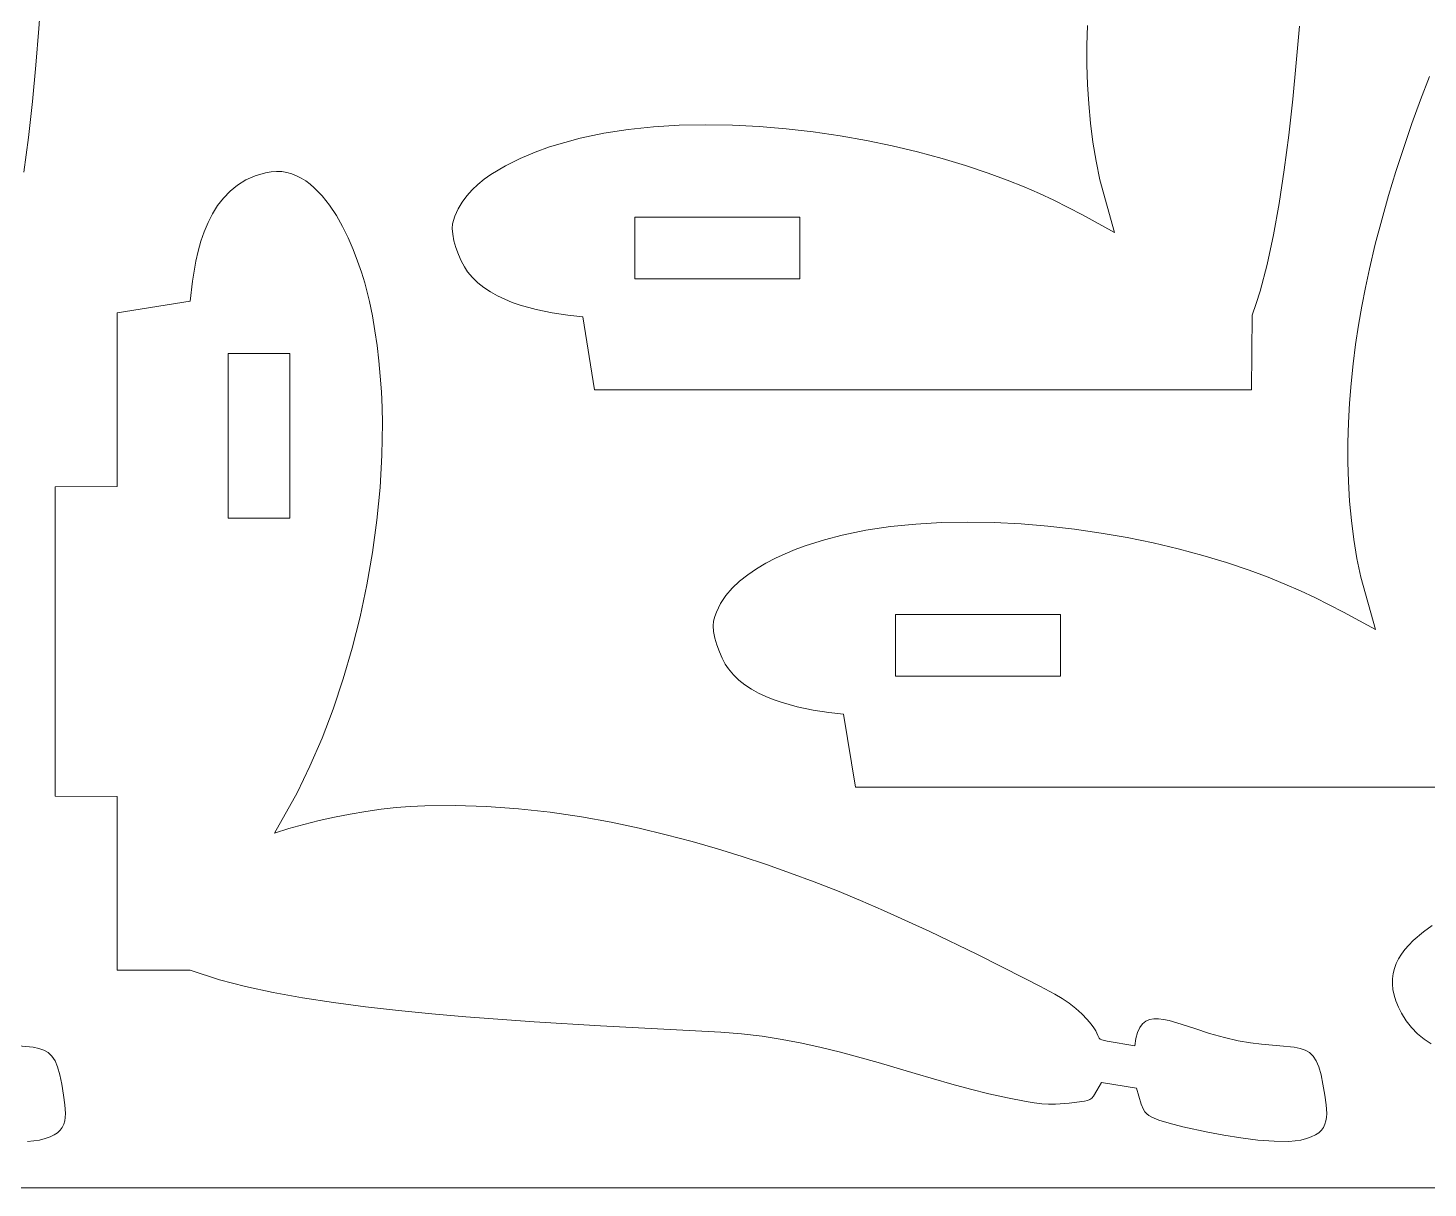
# Model space of a CAD drawing. Header units: centimetres. Extents: x -43.9 to 43.9, y -33.6 to 33.6.
# Drawn here: x 16.09 to 22.96, y -33.57 to -27.88 of the extents above; entities that cross this region are included whole.
import ezdxf

# ---------------------------------------------------------------- set-up
doc = ezdxf.new("R2010")
doc.units = ezdxf.units.CM
doc.header["$MEASUREMENT"] = 0
doc.layers.add('Camada 1', color=7, linetype='Continuous')

msp = doc.modelspace()

# ---------------------------------------------------------------- linework, layer by layer
at = {"layer": 'Camada 1', "color": 3, "lineweight": 9}
for points in [[(16.14511, -27.88301), (16.14511, -27.88301), (16.15841, -27.70414), (16.15841, -27.70414)], [(21.28789, -27.86852), (21.28789, -27.86852), (21.2852, -27.96503), (21.2852, -27.96503)], [(22.31189, -28.05188), (22.31189, -28.05188), (22.32705, -27.87213), (22.32705, -27.87213)], [(16.12994, -28.0628), (16.12994, -28.0628), (16.14511, -27.88301), (16.14511, -27.88301)], [(21.2852, -27.96503), (21.2852, -27.96503), (21.28517, -28.06141), (21.28517, -28.06141)], [(16.11268, -28.24156), (16.11268, -28.24156), (16.12994, -28.0628), (16.12994, -28.0628)], [(21.28517, -28.06141), (21.28517, -28.06141), (21.28797, -28.15744), (21.28797, -28.15744)], [(22.29464, -28.2306), (22.29464, -28.2306), (22.31189, -28.05188), (22.31189, -28.05188)], [(22.96586, -28.11863), (22.96586, -28.11863), (22.92153, -28.23408), (22.92153, -28.23408)], [(21.28797, -28.15744), (21.28797, -28.15744), (21.2937, -28.25294), (21.2937, -28.25294)], [(16.09312, -28.41734), (16.09312, -28.41734), (16.11268, -28.24156), (16.11268, -28.24156)], [(21.2937, -28.25294), (21.2937, -28.25294), (21.30249, -28.34771), (21.30249, -28.34771)], [(22.27506, -28.40636), (22.27506, -28.40636), (22.29464, -28.2306), (22.29464, -28.2306)], [(22.92153, -28.23408), (22.92153, -28.23408), (22.87914, -28.35022), (22.87914, -28.35022)], [(19.28554, -28.35792), (19.28554, -28.35792), (19.15863, -28.36555), (19.15863, -28.36555)], [(19.41491, -28.35538), (19.41491, -28.35538), (19.28554, -28.35792), (19.28554, -28.35792)], [(19.54605, -28.35765), (19.54605, -28.35765), (19.41491, -28.35538), (19.41491, -28.35538)], [(19.67824, -28.36452), (19.67824, -28.36452), (19.54605, -28.35765), (19.54605, -28.35765)], [(21.30249, -28.34771), (21.30249, -28.34771), (21.31445, -28.44158), (21.31445, -28.44158)], [(22.87914, -28.35022), (22.87914, -28.35022), (22.83876, -28.46707), (22.83876, -28.46707)], [(16.07101, -28.58818), (16.07101, -28.58818), (16.09312, -28.41734), (16.09312, -28.41734)], [(18.79971, -28.4213), (18.79971, -28.4213), (18.6488, -28.46453), (18.6488, -28.46453)], [(18.91503, -28.39699), (18.91503, -28.39699), (18.79971, -28.4213), (18.79971, -28.4213)], [(19.03489, -28.3785), (19.03489, -28.3785), (18.91503, -28.39699), (18.91503, -28.39699)], [(19.15863, -28.36555), (19.15863, -28.36555), (19.03489, -28.3785), (19.03489, -28.3785)], [(19.8108, -28.37571), (19.8108, -28.37571), (19.67824, -28.36452), (19.67824, -28.36452)], [(19.94302, -28.39102), (19.94302, -28.39102), (19.8108, -28.37571), (19.8108, -28.37571)], [(20.0742, -28.41016), (20.0742, -28.41016), (19.94302, -28.39102), (19.94302, -28.39102)], [(20.20365, -28.43294), (20.20365, -28.43294), (20.0742, -28.41016), (20.0742, -28.41016)], [(22.25295, -28.57717), (22.25295, -28.57717), (22.27506, -28.40636), (22.27506, -28.40636)], [(18.57906, -28.49074), (18.57906, -28.49074), (18.50594, -28.5215), (18.50594, -28.5215)], [(18.6488, -28.46453), (18.6488, -28.46453), (18.57906, -28.49074), (18.57906, -28.49074)], [(20.33066, -28.45907), (20.33066, -28.45907), (20.20365, -28.43294), (20.20365, -28.43294)], [(20.45453, -28.48833), (20.45453, -28.48833), (20.33066, -28.45907), (20.33066, -28.45907)], [(20.57456, -28.52046), (20.57456, -28.52046), (20.45453, -28.48833), (20.45453, -28.48833)], [(21.31445, -28.44158), (21.31445, -28.44158), (21.32973, -28.53434), (21.32973, -28.53434)], [(22.83876, -28.46707), (22.83876, -28.46707), (22.80052, -28.58465), (22.80052, -28.58465)], [(18.4326, -28.55752), (18.4326, -28.55752), (18.39684, -28.57773), (18.39684, -28.57773)], [(18.50594, -28.5215), (18.50594, -28.5215), (18.4326, -28.55752), (18.4326, -28.55752)], [(20.69005, -28.55525), (20.69005, -28.55525), (20.57456, -28.52046), (20.57456, -28.52046)], [(20.80031, -28.59242), (20.80031, -28.59242), (20.69005, -28.55525), (20.69005, -28.55525)], [(21.32973, -28.53434), (21.32973, -28.53434), (21.34843, -28.6258), (21.34843, -28.6258)], [(17.16035, -28.62648), (17.16035, -28.62648), (17.1192, -28.65173), (17.1192, -28.65173)], [(17.20621, -28.60605), (17.20621, -28.60605), (17.16035, -28.62648), (17.16035, -28.62648)], [(17.25707, -28.59087), (17.25707, -28.59087), (17.20621, -28.60605), (17.20621, -28.60605)], [(17.28415, -28.58608), (17.28415, -28.58608), (17.25707, -28.59087), (17.25707, -28.59087)], [(17.31051, -28.5844), (17.31051, -28.5844), (17.28415, -28.58608), (17.28415, -28.58608)], [(17.33616, -28.58566), (17.33616, -28.58566), (17.31051, -28.5844), (17.31051, -28.5844)], [(17.36108, -28.58971), (17.36108, -28.58971), (17.33616, -28.58566), (17.33616, -28.58566)], [(17.38528, -28.59641), (17.38528, -28.59641), (17.36108, -28.58971), (17.36108, -28.58971)], [(17.40877, -28.6056), (17.40877, -28.6056), (17.38528, -28.59641), (17.38528, -28.59641)], [(17.43154, -28.61713), (17.43154, -28.61713), (17.40877, -28.6056), (17.40877, -28.6056)], [(17.45359, -28.63084), (17.45359, -28.63084), (17.43154, -28.61713), (17.43154, -28.61713)], [(17.47491, -28.64658), (17.47491, -28.64658), (17.45359, -28.63084), (17.45359, -28.63084)], [(18.32914, -28.62298), (18.32914, -28.62298), (18.298, -28.6482), (18.298, -28.6482)], [(18.36222, -28.59952), (18.36222, -28.59952), (18.32914, -28.62298), (18.32914, -28.62298)], [(18.39684, -28.57773), (18.39684, -28.57773), (18.36222, -28.59952), (18.36222, -28.59952)], [(20.89355, -28.62685), (20.89355, -28.62685), (20.80031, -28.59242), (20.80031, -28.59242)], [(20.97652, -28.65992), (20.97652, -28.65992), (20.89355, -28.62685), (20.89355, -28.62685)], [(21.34843, -28.6258), (21.34843, -28.6258), (21.42032, -28.88358), (21.42032, -28.88358)], [(22.22807, -28.74109), (22.22807, -28.74109), (22.25295, -28.57717), (22.25295, -28.57717)], [(22.80052, -28.58465), (22.80052, -28.58465), (22.7645, -28.70295), (22.7645, -28.70295)], [(17.08248, -28.68136), (17.08248, -28.68136), (17.04994, -28.71493), (17.04994, -28.71493)], [(17.1192, -28.65173), (17.1192, -28.65173), (17.08248, -28.68136), (17.08248, -28.68136)], [(17.49551, -28.66422), (17.49551, -28.66422), (17.47491, -28.64658), (17.47491, -28.64658)], [(17.53457, -28.70452), (17.53457, -28.70452), (17.49551, -28.66422), (17.49551, -28.66422)], [(18.26918, -28.67526), (18.26918, -28.67526), (18.24309, -28.70425), (18.24309, -28.70425)], [(18.298, -28.6482), (18.298, -28.6482), (18.26918, -28.67526), (18.26918, -28.67526)], [(21.0521, -28.69259), (21.0521, -28.69259), (20.97652, -28.65992), (20.97652, -28.65992)], [(21.12317, -28.72582), (21.12317, -28.72582), (21.0521, -28.69259), (21.0521, -28.69259)], [(17.02127, -28.75203), (17.02127, -28.75203), (16.99622, -28.7922), (16.99622, -28.7922)], [(17.04994, -28.71493), (17.04994, -28.71493), (17.02127, -28.75203), (17.02127, -28.75203)], [(17.57073, -28.75055), (17.57073, -28.75055), (17.53457, -28.70452), (17.53457, -28.70452)], [(17.60401, -28.80109), (17.60401, -28.80109), (17.57073, -28.75055), (17.57073, -28.75055)], [(18.2007, -28.76841), (18.2007, -28.76841), (18.18519, -28.80374), (18.18519, -28.80374)], [(18.22014, -28.73527), (18.22014, -28.73527), (18.2007, -28.76841), (18.2007, -28.76841)], [(18.24309, -28.70425), (18.24309, -28.70425), (18.22014, -28.73527), (18.22014, -28.73527)], [(21.26337, -28.79782), (21.26337, -28.79782), (21.12317, -28.72582), (21.12317, -28.72582)], [(22.20019, -28.89618), (22.20019, -28.89618), (22.22807, -28.74109), (22.22807, -28.74109)], [(22.7645, -28.70295), (22.7645, -28.70295), (22.73081, -28.822), (22.73081, -28.822)], [(16.97449, -28.83502), (16.97449, -28.83502), (16.95582, -28.88005), (16.95582, -28.88005)], [(16.99622, -28.7922), (16.99622, -28.7922), (16.97449, -28.83502), (16.97449, -28.83502)], [(17.63441, -28.85493), (17.63441, -28.85493), (17.60401, -28.80109), (17.60401, -28.80109)], [(18.18519, -28.80374), (18.18519, -28.80374), (18.174, -28.84137), (18.174, -28.84137)], [(21.42032, -28.88358), (21.42032, -28.88358), (21.26337, -28.79782), (21.26337, -28.79782)], [(22.73081, -28.822), (22.73081, -28.822), (22.69953, -28.9418), (22.69953, -28.9418)], [(16.95582, -28.88005), (16.95582, -28.88005), (16.93992, -28.92685), (16.93992, -28.92685)], [(17.66193, -28.91084), (17.66193, -28.91084), (17.63441, -28.85493), (17.63441, -28.85493)], [(18.174, -28.84137), (18.174, -28.84137), (18.17193, -28.86447), (18.17193, -28.86447)], [(18.17193, -28.86447), (18.17193, -28.86447), (18.17443, -28.89274), (18.17443, -28.89274)], [(18.17443, -28.89274), (18.17443, -28.89274), (18.18081, -28.92449), (18.18081, -28.92449)], [(22.16909, -29.04047), (22.16909, -29.04047), (22.20019, -28.89618), (22.20019, -28.89618)], [(16.92652, -28.975), (16.92652, -28.975), (16.91535, -29.02405), (16.91535, -29.02405)], [(16.93992, -28.92685), (16.93992, -28.92685), (16.92652, -28.975), (16.92652, -28.975)], [(17.68656, -28.96763), (17.68656, -28.96763), (17.66193, -28.91084), (17.66193, -28.91084)], [(17.70831, -29.02407), (17.70831, -29.02407), (17.68656, -28.96763), (17.68656, -28.96763)], [(18.18081, -28.92449), (18.18081, -28.92449), (18.19039, -28.95803), (18.19039, -28.95803)], [(18.19039, -28.95803), (18.19039, -28.95803), (18.20249, -28.99166), (18.20249, -28.99166)], [(22.69953, -28.9418), (22.69953, -28.9418), (22.6708, -29.06234), (22.6708, -29.06234)], [(16.91535, -29.02405), (16.91535, -29.02405), (16.89857, -29.12316), (16.89857, -29.12316)], [(17.72716, -29.07897), (17.72716, -29.07897), (17.70831, -29.02407), (17.70831, -29.02407)], [(18.20249, -28.99166), (18.20249, -28.99166), (18.21644, -29.0237), (18.21644, -29.0237)], [(18.21644, -29.0237), (18.21644, -29.0237), (18.23155, -29.05247), (18.23155, -29.05247)], [(22.13453, -29.17203), (22.13453, -29.17203), (22.16909, -29.04047), (22.16909, -29.04047)], [(17.74313, -29.1311), (17.74313, -29.1311), (17.72716, -29.07897), (17.72716, -29.07897)], [(18.23155, -29.05247), (18.23155, -29.05247), (18.24714, -29.07627), (18.24714, -29.07627)], [(18.24714, -29.07627), (18.24714, -29.07627), (18.27107, -29.10467), (18.27107, -29.10467)], [(18.27107, -29.10467), (18.27107, -29.10467), (18.29801, -29.13055), (18.29801, -29.13055)], [(22.6708, -29.06234), (22.6708, -29.06234), (22.65116, -29.15315), (22.65116, -29.15315)], [(16.89857, -29.12316), (16.89857, -29.12316), (16.88735, -29.22071), (16.88735, -29.22071)], [(17.7664, -29.22223), (17.7664, -29.22223), (17.74313, -29.1311), (17.74313, -29.1311)], [(18.29801, -29.13055), (18.29801, -29.13055), (18.32764, -29.15406), (18.32764, -29.15406)], [(18.32764, -29.15406), (18.32764, -29.15406), (18.35964, -29.17529), (18.35964, -29.17529)], [(18.35964, -29.17529), (18.35964, -29.17529), (18.39369, -29.19437), (18.39369, -29.19437)], [(22.1159, -29.23241), (22.1159, -29.23241), (22.13453, -29.17203), (22.13453, -29.17203)], [(22.65116, -29.15315), (22.65116, -29.15315), (22.63319, -29.24534), (22.63319, -29.24534)], [(16.88735, -29.22071), (16.88735, -29.22071), (16.52844, -29.27761), (16.52844, -29.27761)], [(17.78082, -29.29326), (17.78082, -29.29326), (17.7664, -29.22223), (17.7664, -29.22223)], [(18.39369, -29.19437), (18.39369, -29.19437), (18.42946, -29.21143), (18.42946, -29.21143)], [(18.42946, -29.21143), (18.42946, -29.21143), (18.46665, -29.22659), (18.46665, -29.22659)], [(18.46665, -29.22659), (18.46665, -29.22659), (18.50492, -29.23995), (18.50492, -29.23995)], [(18.50492, -29.23995), (18.50492, -29.23995), (18.58346, -29.26185), (18.58346, -29.26185)], [(22.09631, -29.28887), (22.09631, -29.28887), (22.1159, -29.23241), (22.1159, -29.23241)], [(22.63319, -29.24534), (22.63319, -29.24534), (22.61704, -29.33872), (22.61704, -29.33872)], [(16.52844, -29.27761), (16.52844, -29.27761), (16.52841, -30.12931), (16.52841, -30.12931)], [(17.79332, -29.36553), (17.79332, -29.36553), (17.78082, -29.29326), (17.78082, -29.29326)], [(18.58346, -29.26185), (18.58346, -29.26185), (18.66253, -29.27808), (18.66253, -29.27808)], [(18.66253, -29.27808), (18.66253, -29.27808), (18.73957, -29.28962), (18.73957, -29.28962)], [(18.73957, -29.28962), (18.73957, -29.28962), (18.81203, -29.29745), (18.81203, -29.29745)], [(18.81203, -29.29745), (18.81203, -29.29745), (18.87042, -29.65631), (18.87042, -29.65631)], [(22.09306, -29.65631), (22.09306, -29.65631), (22.09631, -29.28887), (22.09631, -29.28887)], [(17.80391, -29.43894), (17.80391, -29.43894), (17.79332, -29.36553), (17.79332, -29.36553)], [(22.61704, -29.33872), (22.61704, -29.33872), (22.60282, -29.43311), (22.60282, -29.43311)], [(17.81263, -29.51339), (17.81263, -29.51339), (17.80391, -29.43894), (17.80391, -29.43894)], [(22.60282, -29.43311), (22.60282, -29.43311), (22.59065, -29.5283), (22.59065, -29.5283)], [(17.8195, -29.58879), (17.8195, -29.58879), (17.81263, -29.51339), (17.81263, -29.51339)], [(17.82456, -29.66504), (17.82456, -29.66504), (17.8195, -29.58879), (17.8195, -29.58879)], [(22.59065, -29.5283), (22.59065, -29.5283), (22.58067, -29.62411), (22.58067, -29.62411)], [(18.87042, -29.65631), (18.87042, -29.65631), (22.09306, -29.65631), (22.09306, -29.65631)], [(22.58067, -29.62411), (22.58067, -29.62411), (22.57298, -29.72035), (22.57298, -29.72035)], [(17.82783, -29.74205), (17.82783, -29.74205), (17.82456, -29.66504), (17.82456, -29.66504)], [(22.57298, -29.72035), (22.57298, -29.72035), (22.56773, -29.81683), (22.56773, -29.81683)], [(17.82934, -29.81972), (17.82934, -29.81972), (17.82783, -29.74205), (17.82783, -29.74205)], [(17.82719, -29.97664), (17.82719, -29.97664), (17.82934, -29.81972), (17.82934, -29.81972)], [(22.56773, -29.81683), (22.56773, -29.81683), (22.56504, -29.91335), (22.56504, -29.91335)], [(22.56504, -29.91335), (22.56504, -29.91335), (22.56503, -30.00971), (22.56503, -30.00971)], [(17.81835, -30.13506), (17.81835, -30.13506), (17.82719, -29.97664), (17.82719, -29.97664)], [(22.56503, -30.00971), (22.56503, -30.00971), (22.56783, -30.10575), (22.56783, -30.10575)], [(16.52841, -30.12931), (16.52841, -30.12931), (16.22498, -30.13147), (16.22498, -30.13147)], [(16.22498, -30.13147), (16.22498, -30.13147), (16.22538, -31.6487), (16.22538, -31.6487)], [(17.80302, -30.2942), (17.80302, -30.2942), (17.81835, -30.13506), (17.81835, -30.13506)], [(22.56783, -30.10575), (22.56783, -30.10575), (22.57355, -30.20124), (22.57355, -30.20124)], [(22.57355, -30.20124), (22.57355, -30.20124), (22.58233, -30.29603), (22.58233, -30.29603)], [(17.78144, -30.45327), (17.78144, -30.45327), (17.80302, -30.2942), (17.80302, -30.2942)], [(20.2012, -30.34469), (20.2012, -30.34469), (20.08482, -30.36834), (20.08482, -30.36834)], [(20.32161, -30.32665), (20.32161, -30.32665), (20.2012, -30.34469), (20.2012, -30.34469)], [(20.4454, -30.314), (20.4454, -30.314), (20.32161, -30.32665), (20.32161, -30.32665)], [(20.57197, -30.30652), (20.57197, -30.30652), (20.4454, -30.314), (20.4454, -30.314)], [(20.70068, -30.304), (20.70068, -30.304), (20.57197, -30.30652), (20.57197, -30.30652)], [(20.83093, -30.30621), (20.83093, -30.30621), (20.70068, -30.304), (20.70068, -30.304)], [(20.96206, -30.31295), (20.96206, -30.31295), (20.83093, -30.30621), (20.83093, -30.30621)], [(21.09349, -30.32398), (21.09349, -30.32398), (20.96206, -30.31295), (20.96206, -30.31295)], [(21.22457, -30.33909), (21.22457, -30.33909), (21.09349, -30.32398), (21.09349, -30.32398)], [(21.35467, -30.35806), (21.35467, -30.35806), (21.22457, -30.33909), (21.22457, -30.33909)], [(22.58233, -30.29603), (22.58233, -30.29603), (22.5943, -30.38988), (22.5943, -30.38988)], [(19.99857, -30.39074), (19.99857, -30.39074), (19.90381, -30.42093), (19.90381, -30.42093)], [(20.08482, -30.36834), (20.08482, -30.36834), (19.99857, -30.39074), (19.99857, -30.39074)], [(21.4832, -30.38068), (21.4832, -30.38068), (21.35467, -30.35806), (21.35467, -30.35806)], [(21.60951, -30.40672), (21.60951, -30.40672), (21.4832, -30.38068), (21.4832, -30.38068)], [(21.73298, -30.43596), (21.73298, -30.43596), (21.60951, -30.40672), (21.60951, -30.40672)], [(22.5943, -30.38988), (22.5943, -30.38988), (22.60958, -30.48264), (22.60958, -30.48264)], [(17.75385, -30.61153), (17.75385, -30.61153), (17.78144, -30.45327), (17.78144, -30.45327)], [(19.75735, -30.48174), (19.75735, -30.48174), (19.71004, -30.50637), (19.71004, -30.50637)], [(19.80587, -30.45932), (19.80587, -30.45932), (19.75735, -30.48174), (19.75735, -30.48174)], [(19.85491, -30.43907), (19.85491, -30.43907), (19.80587, -30.45932), (19.80587, -30.45932)], [(19.90381, -30.42093), (19.90381, -30.42093), (19.85491, -30.43907), (19.85491, -30.43907)], [(21.85299, -30.4682), (21.85299, -30.4682), (21.73298, -30.43596), (21.73298, -30.43596)], [(21.96892, -30.50318), (21.96892, -30.50318), (21.85299, -30.4682), (21.85299, -30.4682)], [(22.60958, -30.48264), (22.60958, -30.48264), (22.62829, -30.57411), (22.62829, -30.57411)], [(19.66457, -30.53328), (19.66457, -30.53328), (19.62161, -30.56249), (19.62161, -30.56249)], [(19.71004, -30.50637), (19.71004, -30.50637), (19.66457, -30.53328), (19.66457, -30.53328)], [(22.08015, -30.54073), (22.08015, -30.54073), (21.96892, -30.50318), (21.96892, -30.50318)], [(22.17341, -30.57515), (22.17341, -30.57515), (22.08015, -30.54073), (22.08015, -30.54073)], [(17.72046, -30.76821), (17.72046, -30.76821), (17.75385, -30.61153), (17.75385, -30.61153)], [(19.58184, -30.5941), (19.58184, -30.5941), (19.54592, -30.62813), (19.54592, -30.62813)], [(19.62161, -30.56249), (19.62161, -30.56249), (19.58184, -30.5941), (19.58184, -30.5941)], [(22.25637, -30.60822), (22.25637, -30.60822), (22.17341, -30.57515), (22.17341, -30.57515)], [(22.33194, -30.6409), (22.33194, -30.6409), (22.25637, -30.60822), (22.25637, -30.60822)], [(22.62829, -30.57411), (22.62829, -30.57411), (22.70018, -30.83188), (22.70018, -30.83188)], [(19.51449, -30.66465), (19.51449, -30.66465), (19.48822, -30.70372), (19.48822, -30.70372)], [(19.54592, -30.62813), (19.54592, -30.62813), (19.51449, -30.66465), (19.51449, -30.66465)], [(22.40301, -30.67414), (22.40301, -30.67414), (22.33194, -30.6409), (22.33194, -30.6409)], [(22.54322, -30.74612), (22.54322, -30.74612), (22.40301, -30.67414), (22.40301, -30.67414)], [(19.46779, -30.74537), (19.46779, -30.74537), (19.45997, -30.7672), (19.45997, -30.7672)], [(19.48822, -30.70372), (19.48822, -30.70372), (19.46779, -30.74537), (19.46779, -30.74537)], [(22.70018, -30.83188), (22.70018, -30.83188), (22.54322, -30.74612), (22.54322, -30.74612)], [(17.68148, -30.92253), (17.68148, -30.92253), (17.72046, -30.76821), (17.72046, -30.76821)], [(19.45386, -30.78968), (19.45386, -30.78968), (19.45179, -30.81279), (19.45179, -30.81279)], [(19.45179, -30.81279), (19.45179, -30.81279), (19.45429, -30.84106), (19.45429, -30.84106)], [(19.45997, -30.7672), (19.45997, -30.7672), (19.45386, -30.78968), (19.45386, -30.78968)], [(19.45429, -30.84106), (19.45429, -30.84106), (19.46066, -30.87281), (19.46066, -30.87281)], [(19.46066, -30.87281), (19.46066, -30.87281), (19.47026, -30.90634), (19.47026, -30.90634)], [(17.63718, -31.07372), (17.63718, -31.07372), (17.68148, -30.92253), (17.68148, -30.92253)], [(19.47026, -30.90634), (19.47026, -30.90634), (19.48236, -30.93997), (19.48236, -30.93997)], [(19.48236, -30.93997), (19.48236, -30.93997), (19.4963, -30.97201), (19.4963, -30.97201)], [(19.4963, -30.97201), (19.4963, -30.97201), (19.51141, -31.00077), (19.51141, -31.00077)], [(19.51141, -31.00077), (19.51141, -31.00077), (19.52699, -31.02457), (19.52699, -31.02457)], [(19.52699, -31.02457), (19.52699, -31.02457), (19.55109, -31.05319), (19.55109, -31.05319)], [(17.58775, -31.22103), (17.58775, -31.22103), (17.63718, -31.07372), (17.63718, -31.07372)], [(19.55109, -31.05319), (19.55109, -31.05319), (19.57813, -31.0792), (19.57813, -31.0792)], [(19.57813, -31.0792), (19.57813, -31.0792), (19.60781, -31.10276), (19.60781, -31.10276)], [(19.60781, -31.10276), (19.60781, -31.10276), (19.63981, -31.12398), (19.63981, -31.12398)], [(19.63981, -31.12398), (19.63981, -31.12398), (19.67382, -31.14302), (19.67382, -31.14302)], [(19.67382, -31.14302), (19.67382, -31.14302), (19.70953, -31.15998), (19.70953, -31.15998)], [(19.70953, -31.15998), (19.70953, -31.15998), (19.74662, -31.17502), (19.74662, -31.17502)], [(17.53344, -31.36366), (17.53344, -31.36366), (17.58775, -31.22103), (17.58775, -31.22103)], [(19.74662, -31.17502), (19.74662, -31.17502), (19.78481, -31.18827), (19.78481, -31.18827)], [(19.78481, -31.18827), (19.78481, -31.18827), (19.86317, -31.20991), (19.86317, -31.20991)], [(19.86317, -31.20991), (19.86317, -31.20991), (19.94213, -31.226), (19.94213, -31.226)], [(19.94213, -31.226), (19.94213, -31.226), (20.0192, -31.23759), (20.0192, -31.23759)], [(20.0192, -31.23759), (20.0192, -31.23759), (20.09189, -31.24577), (20.09189, -31.24577)], [(20.09189, -31.24577), (20.09189, -31.24577), (20.15028, -31.60462), (20.15028, -31.60462)], [(17.47445, -31.50088), (17.47445, -31.50088), (17.53344, -31.36366), (17.53344, -31.36366)], [(17.41102, -31.6319), (17.41102, -31.6319), (17.47445, -31.50088), (17.47445, -31.50088)], [(16.22538, -31.6487), (16.22538, -31.6487), (16.52841, -31.65009), (16.52841, -31.65009)], [(16.52841, -31.65009), (16.52841, -31.65009), (16.52841, -32.50259), (16.52841, -32.50259)], [(17.3003, -31.83014), (17.3003, -31.83014), (17.41102, -31.6319), (17.41102, -31.6319)], [(20.15028, -31.60462), (20.15028, -31.60462), (23.37291, -31.60462), (23.37291, -31.60462)], [(17.74829, -31.72316), (17.74829, -31.72316), (17.67198, -31.73604), (17.67198, -31.73604)], [(17.82349, -31.71264), (17.82349, -31.71264), (17.74829, -31.72316), (17.74829, -31.72316)], [(17.89681, -31.70463), (17.89681, -31.70463), (17.82349, -31.71264), (17.82349, -31.71264)], [(17.96587, -31.6993), (17.96587, -31.6993), (17.89681, -31.70463), (17.89681, -31.70463)], [(18.03733, -31.69587), (18.03733, -31.69587), (17.96587, -31.6993), (17.96587, -31.6993)], [(18.18607, -31.69437), (18.18607, -31.69437), (18.03733, -31.69587), (18.03733, -31.69587)], [(18.34014, -31.69954), (18.34014, -31.69954), (18.18607, -31.69437), (18.18607, -31.69437)], [(18.49666, -31.7108), (18.49666, -31.7108), (18.34014, -31.69954), (18.34014, -31.69954)], [(18.65275, -31.72756), (18.65275, -31.72756), (18.49666, -31.7108), (18.49666, -31.7108)], [(17.44397, -31.78719), (17.44397, -31.78719), (17.3708, -31.80789), (17.3708, -31.80789)], [(17.51906, -31.76821), (17.51906, -31.76821), (17.44397, -31.78719), (17.44397, -31.78719)], [(17.59532, -31.75111), (17.59532, -31.75111), (17.51906, -31.76821), (17.51906, -31.76821)], [(17.67198, -31.73604), (17.67198, -31.73604), (17.59532, -31.75111), (17.59532, -31.75111)], [(18.80555, -31.74923), (18.80555, -31.74923), (18.65275, -31.72756), (18.65275, -31.72756)], [(18.95217, -31.77522), (18.95217, -31.77522), (18.80555, -31.74923), (18.80555, -31.74923)], [(19.08972, -31.80497), (19.08972, -31.80497), (18.95217, -31.77522), (18.95217, -31.77522)], [(17.3708, -31.80789), (17.3708, -31.80789), (17.3003, -31.83014), (17.3003, -31.83014)], [(19.22081, -31.83743), (19.22081, -31.83743), (19.08972, -31.80497), (19.08972, -31.80497)], [(19.34836, -31.87156), (19.34836, -31.87156), (19.22081, -31.83743), (19.22081, -31.83743)], [(19.47274, -31.90741), (19.47274, -31.90741), (19.34836, -31.87156), (19.34836, -31.87156)], [(19.59437, -31.94498), (19.59437, -31.94498), (19.47274, -31.90741), (19.47274, -31.90741)], [(19.71362, -31.98432), (19.71362, -31.98432), (19.59437, -31.94498), (19.59437, -31.94498)], [(19.8309, -32.02544), (19.8309, -32.02544), (19.71362, -31.98432), (19.71362, -31.98432)], [(19.94659, -32.06839), (19.94659, -32.06839), (19.8309, -32.02544), (19.8309, -32.02544)], [(20.06108, -32.11321), (20.06108, -32.11321), (19.94659, -32.06839), (19.94659, -32.06839)], [(20.17477, -32.1599), (20.17477, -32.1599), (20.06108, -32.11321), (20.06108, -32.11321)], [(20.28805, -32.20851), (20.28805, -32.20851), (20.17477, -32.1599), (20.17477, -32.1599)], [(20.51496, -32.31163), (20.51496, -32.31163), (20.28805, -32.20851), (20.28805, -32.20851)], [(20.74492, -32.42278), (20.74492, -32.42278), (20.51496, -32.31163), (20.51496, -32.31163)], [(22.93529, -32.31363), (22.93529, -32.31363), (22.88528, -32.3567), (22.88528, -32.3567)], [(22.97818, -32.28211), (22.97818, -32.28211), (22.93529, -32.31363), (22.93529, -32.31363)], [(22.84454, -32.40079), (22.84454, -32.40079), (22.82782, -32.42337), (22.82782, -32.42337)], [(22.86372, -32.37859), (22.86372, -32.37859), (22.84454, -32.40079), (22.84454, -32.40079)], [(22.88528, -32.3567), (22.88528, -32.3567), (22.86372, -32.37859), (22.86372, -32.37859)], [(20.98112, -32.54225), (20.98112, -32.54225), (20.74492, -32.42278), (20.74492, -32.42278)], [(22.80206, -32.46986), (22.80206, -32.46986), (22.79318, -32.49391), (22.79318, -32.49391)], [(22.81363, -32.44637), (22.81363, -32.44637), (22.80206, -32.46986), (22.80206, -32.46986)], [(22.82782, -32.42337), (22.82782, -32.42337), (22.81363, -32.44637), (22.81363, -32.44637)], [(16.52841, -32.50259), (16.52841, -32.50259), (16.88707, -32.50259), (16.88707, -32.50259)], [(16.88707, -32.50259), (16.88707, -32.50259), (17.03129, -32.54963), (17.03129, -32.54963)], [(21.0543, -32.57988), (21.0543, -32.57988), (20.98112, -32.54225), (20.98112, -32.54225)], [(22.78376, -32.54389), (22.78376, -32.54389), (22.78339, -32.56994), (22.78339, -32.56994)], [(22.78706, -32.51857), (22.78706, -32.51857), (22.78376, -32.54389), (22.78376, -32.54389)], [(22.79318, -32.49391), (22.79318, -32.49391), (22.78706, -32.51857), (22.78706, -32.51857)], [(17.03129, -32.54963), (17.03129, -32.54963), (17.15766, -32.5822), (17.15766, -32.5822)], [(17.15766, -32.5822), (17.15766, -32.5822), (17.29361, -32.61148), (17.29361, -32.61148)], [(17.29361, -32.61148), (17.29361, -32.61148), (17.43789, -32.63771), (17.43789, -32.63771)], [(21.12764, -32.61943), (21.12764, -32.61943), (21.0543, -32.57988), (21.0543, -32.57988)], [(22.78339, -32.56994), (22.78339, -32.56994), (22.786, -32.59679), (22.786, -32.59679)], [(22.786, -32.59679), (22.786, -32.59679), (22.79166, -32.62449), (22.79166, -32.62449)], [(17.43789, -32.63771), (17.43789, -32.63771), (17.5892, -32.66111), (17.5892, -32.66111)], [(17.5892, -32.66111), (17.5892, -32.66111), (17.74628, -32.68191), (17.74628, -32.68191)], [(17.74628, -32.68191), (17.74628, -32.68191), (17.90783, -32.70035), (17.90783, -32.70035)], [(21.16324, -32.64091), (21.16324, -32.64091), (21.12764, -32.61943), (21.12764, -32.61943)], [(21.19753, -32.66402), (21.19753, -32.66402), (21.16324, -32.64091), (21.16324, -32.64091)], [(21.23006, -32.68917), (21.23006, -32.68917), (21.19753, -32.66402), (21.19753, -32.66402)], [(22.79166, -32.62449), (22.79166, -32.62449), (22.80047, -32.65308), (22.80047, -32.65308)], [(22.80047, -32.65308), (22.80047, -32.65308), (22.81249, -32.68266), (22.81249, -32.68266)], [(22.81249, -32.68266), (22.81249, -32.68266), (22.82779, -32.71326), (22.82779, -32.71326)], [(17.90783, -32.70035), (17.90783, -32.70035), (18.07259, -32.71665), (18.07259, -32.71665)], [(18.07259, -32.71665), (18.07259, -32.71665), (18.23928, -32.73107), (18.23928, -32.73107)], [(18.23928, -32.73107), (18.23928, -32.73107), (18.57333, -32.75513), (18.57333, -32.75513)], [(21.26038, -32.71673), (21.26038, -32.71673), (21.23006, -32.68917), (21.23006, -32.68917)], [(21.28606, -32.74361), (21.28606, -32.74361), (21.26038, -32.71673), (21.26038, -32.71673)], [(21.30519, -32.76621), (21.30519, -32.76621), (21.28606, -32.74361), (21.28606, -32.74361)], [(21.57389, -32.75271), (21.57389, -32.75271), (21.55781, -32.7655), (21.55781, -32.7655)], [(21.59233, -32.74455), (21.59233, -32.74455), (21.57389, -32.75271), (21.57389, -32.75271)], [(21.61308, -32.74053), (21.61308, -32.74053), (21.59233, -32.74455), (21.59233, -32.74455)], [(21.636, -32.74019), (21.636, -32.74019), (21.61308, -32.74053), (21.61308, -32.74053)], [(21.661, -32.74304), (21.661, -32.74304), (21.636, -32.74019), (21.636, -32.74019)], [(21.68797, -32.74859), (21.68797, -32.74859), (21.661, -32.74304), (21.661, -32.74304)], [(21.74751, -32.76593), (21.74751, -32.76593), (21.68797, -32.74859), (21.68797, -32.74859)], [(22.82779, -32.71326), (22.82779, -32.71326), (22.85087, -32.75034), (22.85087, -32.75034)], [(22.85087, -32.75034), (22.85087, -32.75034), (22.87736, -32.7837), (22.87736, -32.7837)], [(18.57333, -32.75513), (18.57333, -32.75513), (18.89977, -32.77437), (18.89977, -32.77437)], [(18.89977, -32.77437), (18.89977, -32.77437), (19.4889, -32.80589), (19.4889, -32.80589)], [(19.4889, -32.80589), (19.4889, -32.80589), (19.59137, -32.81404), (19.59137, -32.81404)], [(19.59137, -32.81404), (19.59137, -32.81404), (19.69174, -32.82616), (19.69174, -32.82616)], [(21.31886, -32.78492), (21.31886, -32.78492), (21.30519, -32.76621), (21.30519, -32.76621)], [(21.32824, -32.80022), (21.32824, -32.80022), (21.31886, -32.78492), (21.31886, -32.78492)], [(21.33864, -32.82222), (21.33864, -32.82222), (21.32824, -32.80022), (21.32824, -32.80022)], [(21.53322, -32.80693), (21.53322, -32.80693), (21.52489, -32.8365), (21.52489, -32.8365)], [(21.54422, -32.78341), (21.54422, -32.78341), (21.53322, -32.80693), (21.53322, -32.80693)], [(21.55781, -32.7655), (21.55781, -32.7655), (21.54422, -32.78341), (21.54422, -32.78341)], [(21.81378, -32.78835), (21.81378, -32.78835), (21.74751, -32.76593), (21.74751, -32.76593)], [(21.886, -32.81202), (21.886, -32.81202), (21.81378, -32.78835), (21.81378, -32.78835)], [(21.9597, -32.83262), (21.9597, -32.83262), (21.886, -32.81202), (21.886, -32.81202)], [(22.87736, -32.7837), (22.87736, -32.7837), (22.9069, -32.81353), (22.9069, -32.81353)], [(22.9069, -32.81353), (22.9069, -32.81353), (22.93922, -32.84009), (22.93922, -32.84009)], [(16.11599, -32.88017), (16.11599, -32.88017), (16.0454, -32.8734), (16.0454, -32.8734)], [(16.14465, -32.88568), (16.14465, -32.88568), (16.11599, -32.88017), (16.11599, -32.88017)], [(16.16939, -32.89402), (16.16939, -32.89402), (16.14465, -32.88568), (16.14465, -32.88568)], [(19.69174, -32.82616), (19.69174, -32.82616), (19.79019, -32.84176), (19.79019, -32.84176)], [(19.79019, -32.84176), (19.79019, -32.84176), (19.88693, -32.86037), (19.88693, -32.86037)], [(19.88693, -32.86037), (19.88693, -32.86037), (19.98217, -32.88152), (19.98217, -32.88152)], [(19.98217, -32.88152), (19.98217, -32.88152), (20.07608, -32.90473), (20.07608, -32.90473)], [(21.34549, -32.83564), (21.34549, -32.83564), (21.33864, -32.82222), (21.33864, -32.82222)], [(21.35042, -32.84022), (21.35042, -32.84022), (21.34549, -32.83564), (21.34549, -32.83564)], [(21.35788, -32.84396), (21.35788, -32.84396), (21.35042, -32.84022), (21.35042, -32.84022)], [(21.38493, -32.85059), (21.38493, -32.85059), (21.35788, -32.84396), (21.35788, -32.84396)], [(21.51934, -32.87264), (21.51934, -32.87264), (21.38493, -32.85059), (21.38493, -32.85059)], [(21.52489, -32.8365), (21.52489, -32.8365), (21.51934, -32.87264), (21.51934, -32.87264)], [(22.02643, -32.84769), (22.02643, -32.84769), (21.9597, -32.83262), (21.9597, -32.83262)], [(22.08659, -32.85824), (22.08659, -32.85824), (22.02643, -32.84769), (22.02643, -32.84769)], [(22.14054, -32.86536), (22.14054, -32.86536), (22.08659, -32.85824), (22.08659, -32.85824)], [(22.23138, -32.8734), (22.23138, -32.8734), (22.14054, -32.86536), (22.14054, -32.86536)], [(22.30198, -32.88017), (22.30198, -32.88017), (22.23138, -32.8734), (22.23138, -32.8734)], [(22.33063, -32.88568), (22.33063, -32.88568), (22.30198, -32.88017), (22.30198, -32.88017)], [(22.35537, -32.89402), (22.35537, -32.89402), (22.33063, -32.88568), (22.33063, -32.88568)], [(22.93922, -32.84009), (22.93922, -32.84009), (22.97396, -32.86358), (22.97396, -32.86358)], [(16.19058, -32.90622), (16.19058, -32.90622), (16.16939, -32.89402), (16.16939, -32.89402)], [(16.20862, -32.92333), (16.20862, -32.92333), (16.19058, -32.90622), (16.19058, -32.90622)], [(16.22388, -32.9464), (16.22388, -32.9464), (16.20862, -32.92333), (16.20862, -32.92333)], [(16.23673, -32.97646), (16.23673, -32.97646), (16.22388, -32.9464), (16.22388, -32.9464)], [(20.07608, -32.90473), (20.07608, -32.90473), (20.2608, -32.95549), (20.2608, -32.95549)], [(20.2608, -32.95549), (20.2608, -32.95549), (20.44265, -33.00885), (20.44265, -33.00885)], [(22.37657, -32.90622), (22.37657, -32.90622), (22.35537, -32.89402), (22.35537, -32.89402)], [(22.39461, -32.92333), (22.39461, -32.92333), (22.37657, -32.90622), (22.37657, -32.90622)], [(22.40985, -32.9464), (22.40985, -32.9464), (22.39461, -32.92333), (22.39461, -32.92333)], [(22.4227, -32.97646), (22.4227, -32.97646), (22.40985, -32.9464), (22.40985, -32.9464)], [(16.24756, -33.01455), (16.24756, -33.01455), (16.23673, -32.97646), (16.23673, -32.97646)], [(16.25674, -33.06174), (16.25674, -33.06174), (16.24756, -33.01455), (16.24756, -33.01455)], [(20.44265, -33.00885), (20.44265, -33.00885), (20.62326, -33.06103), (20.62326, -33.06103)], [(22.43355, -33.01455), (22.43355, -33.01455), (22.4227, -32.97646), (22.4227, -32.97646)], [(22.44273, -33.06174), (22.44273, -33.06174), (22.43355, -33.01455), (22.43355, -33.01455)], [(16.26565, -33.115), (16.26565, -33.115), (16.25674, -33.06174), (16.25674, -33.06174)], [(20.62326, -33.06103), (20.62326, -33.06103), (20.7136, -33.08549), (20.7136, -33.08549)], [(20.7136, -33.08549), (20.7136, -33.08549), (20.80422, -33.10826), (20.80422, -33.10826)], [(21.31667, -33.11978), (21.31667, -33.11978), (21.33349, -33.09284), (21.33349, -33.09284)], [(21.33349, -33.09284), (21.33349, -33.09284), (21.35669, -33.05233), (21.35669, -33.05233)], [(21.35669, -33.05233), (21.35669, -33.05233), (21.52894, -33.08077), (21.52894, -33.08077)], [(21.52894, -33.08077), (21.52894, -33.08077), (21.55107, -33.15882), (21.55107, -33.15882)], [(22.45163, -33.115), (22.45163, -33.115), (22.44273, -33.06174), (22.44273, -33.06174)], [(16.27259, -33.16268), (16.27259, -33.16268), (16.26565, -33.115), (16.26565, -33.115)], [(16.27534, -33.20486), (16.27534, -33.20486), (16.27259, -33.16268), (16.27259, -33.16268)], [(20.80422, -33.10826), (20.80422, -33.10826), (20.89534, -33.12883), (20.89534, -33.12883)], [(20.89534, -33.12883), (20.89534, -33.12883), (20.98714, -33.14676), (20.98714, -33.14676)], [(20.98714, -33.14676), (20.98714, -33.14676), (21.02689, -33.15299), (21.02689, -33.15299)], [(21.02689, -33.15299), (21.02689, -33.15299), (21.0633, -33.15694), (21.0633, -33.15694)], [(21.0633, -33.15694), (21.0633, -33.15694), (21.09744, -33.1588), (21.09744, -33.1588)], [(21.09744, -33.1588), (21.09744, -33.1588), (21.13044, -33.15876), (21.13044, -33.15876)], [(21.13044, -33.15876), (21.13044, -33.15876), (21.19745, -33.15382), (21.19745, -33.15382)], [(21.19745, -33.15382), (21.19745, -33.15382), (21.27321, -33.14373), (21.27321, -33.14373)], [(21.27321, -33.14373), (21.27321, -33.14373), (21.28756, -33.14064), (21.28756, -33.14064)], [(21.28756, -33.14064), (21.28756, -33.14064), (21.29899, -33.13584), (21.29899, -33.13584)], [(21.29899, -33.13584), (21.29899, -33.13584), (21.30839, -33.129), (21.30839, -33.129)], [(21.30839, -33.129), (21.30839, -33.129), (21.31667, -33.11978), (21.31667, -33.11978)], [(21.55107, -33.15882), (21.55107, -33.15882), (21.56254, -33.18524), (21.56254, -33.18524)], [(22.45857, -33.16268), (22.45857, -33.16268), (22.45163, -33.115), (22.45163, -33.115)], [(22.46133, -33.20486), (22.46133, -33.20486), (22.45857, -33.16268), (22.45857, -33.16268)], [(16.27167, -33.24159), (16.27167, -33.24159), (16.27445, -33.2239), (16.27445, -33.2239)], [(16.27445, -33.2239), (16.27445, -33.2239), (16.27534, -33.20486), (16.27534, -33.20486)], [(21.56254, -33.18524), (21.56254, -33.18524), (21.56982, -33.19615), (21.56982, -33.19615)], [(21.56982, -33.19615), (21.56982, -33.19615), (21.57869, -33.20586), (21.57869, -33.20586)], [(21.57869, -33.20586), (21.57869, -33.20586), (21.58955, -33.21462), (21.58955, -33.21462)], [(21.58955, -33.21462), (21.58955, -33.21462), (21.60282, -33.22265), (21.60282, -33.22265)], [(21.60282, -33.22265), (21.60282, -33.22265), (21.63824, -33.23758), (21.63824, -33.23758)], [(22.45766, -33.24159), (22.45766, -33.24159), (22.46044, -33.2239), (22.46044, -33.2239)], [(22.46044, -33.2239), (22.46044, -33.2239), (22.46133, -33.20486), (22.46133, -33.20486)], [(16.21972, -33.30987), (16.21972, -33.30987), (16.23612, -33.29887), (16.23612, -33.29887)], [(16.23612, -33.29887), (16.23612, -33.29887), (16.24923, -33.28656), (16.24923, -33.28656)], [(16.24923, -33.28656), (16.24923, -33.28656), (16.25934, -33.27291), (16.25934, -33.27291)], [(16.25934, -33.27291), (16.25934, -33.27291), (16.26673, -33.25793), (16.26673, -33.25793)], [(16.26673, -33.25793), (16.26673, -33.25793), (16.27167, -33.24159), (16.27167, -33.24159)], [(21.63824, -33.23758), (21.63824, -33.23758), (21.68825, -33.25258), (21.68825, -33.25258)], [(21.68825, -33.25258), (21.68825, -33.25258), (21.75615, -33.26966), (21.75615, -33.26966)], [(21.75615, -33.26966), (21.75615, -33.26966), (21.87852, -33.29636), (21.87852, -33.29636)], [(21.87852, -33.29636), (21.87852, -33.29636), (21.95626, -33.31095), (21.95626, -33.31095)], [(22.40571, -33.30987), (22.40571, -33.30987), (22.4221, -33.29887), (22.4221, -33.29887)], [(22.4221, -33.29887), (22.4221, -33.29887), (22.43521, -33.28656), (22.43521, -33.28656)], [(22.43521, -33.28656), (22.43521, -33.28656), (22.44533, -33.27291), (22.44533, -33.27291)], [(22.44533, -33.27291), (22.44533, -33.27291), (22.45272, -33.25793), (22.45272, -33.25793)], [(22.45272, -33.25793), (22.45272, -33.25793), (22.45766, -33.24159), (22.45766, -33.24159)], [(16.08868, -33.34179), (16.08868, -33.34179), (16.12022, -33.33939), (16.12022, -33.33939)], [(16.12022, -33.33939), (16.12022, -33.33939), (16.14807, -33.33497), (16.14807, -33.33497)], [(16.14807, -33.33497), (16.14807, -33.33497), (16.17598, -33.32791), (16.17598, -33.32791)], [(16.17598, -33.32791), (16.17598, -33.32791), (16.19978, -33.31954), (16.19978, -33.31954)], [(16.19978, -33.31954), (16.19978, -33.31954), (16.21972, -33.30987), (16.21972, -33.30987)], [(21.95626, -33.31095), (21.95626, -33.31095), (22.03917, -33.32432), (22.03917, -33.32432)], [(22.03917, -33.32432), (22.03917, -33.32432), (22.1228, -33.33493), (22.1228, -33.33493)], [(22.1228, -33.33493), (22.1228, -33.33493), (22.20278, -33.34126), (22.20278, -33.34126)], [(22.20278, -33.34126), (22.20278, -33.34126), (22.27467, -33.34179), (22.27467, -33.34179)], [(22.27467, -33.34179), (22.27467, -33.34179), (22.3062, -33.33939), (22.3062, -33.33939)], [(22.3062, -33.33939), (22.3062, -33.33939), (22.33406, -33.33497), (22.33406, -33.33497)], [(22.33406, -33.33497), (22.33406, -33.33497), (22.36197, -33.32791), (22.36197, -33.32791)], [(22.36197, -33.32791), (22.36197, -33.32791), (22.38576, -33.31954), (22.38576, -33.31954)], [(22.38576, -33.31954), (22.38576, -33.31954), (22.40571, -33.30987), (22.40571, -33.30987)]]:
    msp.add_open_spline(points, degree=3, dxfattribs=at)
at = {"layer": 'Camada 1', "lineweight": 9}
for points in [[(19.06714, -28.80847), (19.06714, -28.80847), (19.06714, -29.11192), (19.06714, -29.11192)], [(19.87634, -28.80847), (19.87634, -28.80847), (19.06714, -28.80847), (19.06714, -28.80847)], [(19.87634, -29.11192), (19.87634, -29.11192), (19.87634, -28.80847), (19.87634, -28.80847)], [(19.06714, -29.11192), (19.06714, -29.11192), (19.87634, -29.11192), (19.87634, -29.11192)], [(17.37625, -29.47668), (17.37625, -29.47668), (17.07281, -29.47668), (17.07281, -29.47668)], [(17.07281, -29.47668), (17.07281, -29.47668), (17.07281, -30.28587), (17.07281, -30.28587)], [(17.37625, -30.28587), (17.37625, -30.28587), (17.37625, -29.47668), (17.37625, -29.47668)], [(17.07281, -30.28587), (17.07281, -30.28587), (17.37625, -30.28587), (17.37625, -30.28587)], [(21.15619, -30.75678), (21.15619, -30.75678), (20.347, -30.75678), (20.347, -30.75678)], [(20.347, -30.75678), (20.347, -30.75678), (20.347, -31.06022), (20.347, -31.06022)], [(21.15619, -31.06022), (21.15619, -31.06022), (21.15619, -30.75678), (21.15619, -30.75678)], [(20.347, -31.06022), (20.347, -31.06022), (21.15619, -31.06022), (21.15619, -31.06022)]]:
    msp.add_open_spline(points, degree=3, dxfattribs=at)
at = {"layer": 'Camada 1', "color": 4, "lineweight": 9}
msp.add_open_spline([(-25.07839, -33.57024), (-25.07839, -33.57024), (43.9416, -33.57024), (43.9416, -33.57024)], degree=3, dxfattribs=at)

doc.saveas('drawing.dxf')
